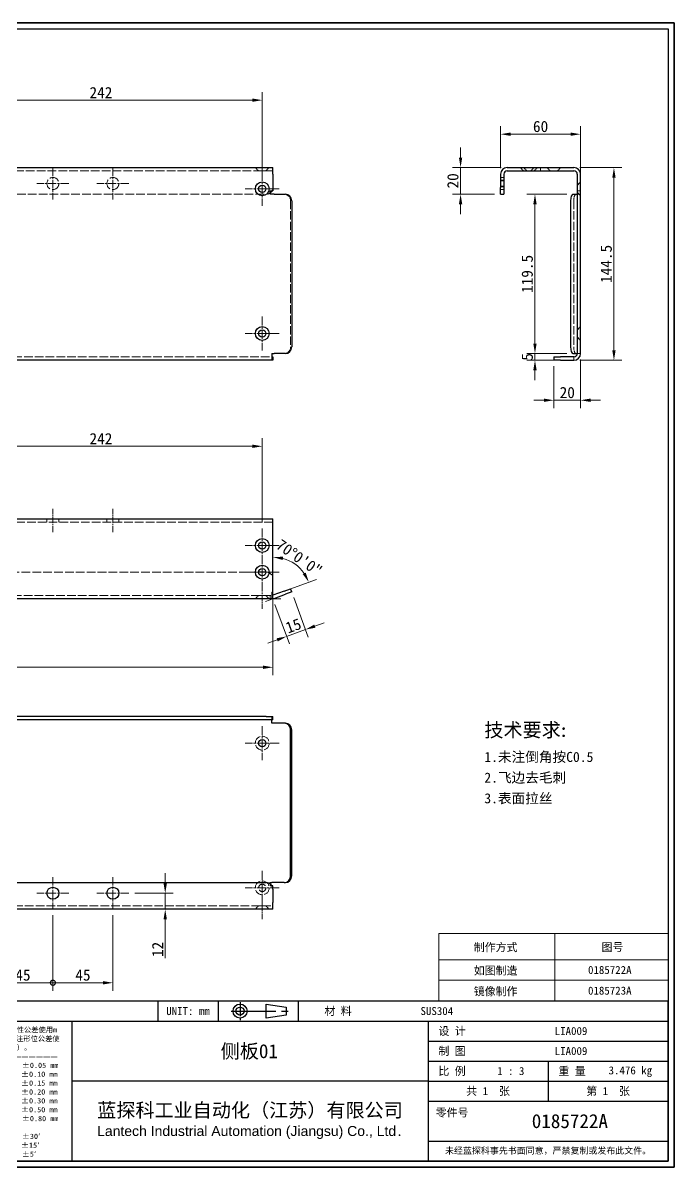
# Model space of a CAD drawing. Header units: millimetres. Extents: x 18 to 1244, y 16 to 875.
# Drawn here: x 755 to 1244, y 16 to 875 of the extents above; entities that cross this region are included whole.
import ezdxf
from ezdxf.enums import TextEntityAlignment as Align

# ---------------------------------------------------------------- set-up
doc = ezdxf.new("R2010")
doc.units = ezdxf.units.MM
doc.header["$LTSCALE"] = 3
doc.linetypes.add('CHAIN', pattern=[0.3543, 0.2362, -0.0295, 0.0591, -0.0295])
doc.linetypes.add('DASHED', pattern=[0.2067, 0.1654, -0.0413])
for name, color, linetype, lineweight in [('1', 7, 'Continuous', 18), ('可见 (ISO)', 7, 'Continuous', 25), ('图框 (ISO)', 7, 'Continuous', 35), ('标题 (ISO)', 7, 'Continuous', 25)]:
    doc.layers.add(name, color=color, linetype=linetype, lineweight=lineweight)
for name, color, linetype, lineweight, true_color in [('中心标记 (ISO)', 1, 'CHAIN', 18, 0xff0000), ('中心线 (ISO)', 1, 'CHAIN', 18, 0xff0000), ('尺寸 (ISO)', 7, 'Continuous', 18, 0x008000), ('符号 (ISO)', 7, 'Continuous', 18, 0x008000), ('隐藏 (ISO)', 5, 'DASHED', 18, 0x0000ff)]:
    doc.layers.add(name, color=color, linetype=linetype, lineweight=lineweight, true_color=true_color)
doc.styles.add('文本样式164', font='SimSun.ttf')
doc.styles.add('文本样式165', font='SimSun.ttf')
doc.styles.add('文本样式74', font='SimSun.ttf')
doc.styles.add('最新国标', font='simfang.ttf')
doc.styles.add('注释文本 (ISO)', font='simfang.ttf')
doc.dimstyles.new('默认 (GB)', dxfattribs={"dimscale": 3, "dimtxt": 2.8, "dimasz": 2.5, "dimexe": 2, "dimexo": 1.5, "dimgap": 0.5, "dimtad": 1, "dimtoh": 1, "dimdsep": 46, "dimtxsty": '最新国标', "dimcen": 0.09, "dimdle": 10, "dimclrd": 256, "dimclre": 256, "dimclrt": 256, "dimaunit": 1, "dimadec": 3, "dimazin": 2, "dimtfac": 0.535714, "dimtdec": 3, "dimtmove": 0, "dimatfit": 3, "dimfxl": 0, "dimtolj": 1, "dimlwd": -1, "dimlwe": -1, "dimarcsym": 0})

# ---------------------------------------------------------------- blocks, each defined once
blk = doc.blocks.new('图框 最新国标')
at = {"layer": '图框 (ISO)'}
for p, q in [((6, 291.5), (414.5, 291.5)), ((414.5, 291.5), (414.5, 5.5)), ((414.5, 5.5), (6, 5.5))]:
    blk.add_line(p, q, dxfattribs=at)
at = {"layer": '图框 (ISO)', "color": 7, "linetype": 'Continuous', "lineweight": 25}
for p, q in [((18, 290), (413, 290)), ((18, 290), (413, 290)), ((413, 290), (413, 7)), ((413, 290), (413, 7)), ((413, 7), (6, 7)), ((413, 7), (18, 7))]:
    blk.add_line(p, q, dxfattribs=at)
at = {"layer": '图框 (ISO)', "style": '文本样式74'}
blk.add_attdef('零件代号_001', (42.7, 287.25), '', height=2.5, rotation=180, dxfattribs=at)
blk = doc.blocks.new('标题栏 最新国标')
at = {"layer": '标题 (ISO)'}
for p, q in [((381.98, -183.84), (196.98, -183.84)), ((196.98, -183.84), (196.98, -223.84)), ((254.48, -183.84), (254.48, -188.84)), ((269.48, -183.84), (269.48, -188.84)), ((281.48, -188.09), (281.48, -184.59)), ((281.48, -184.59), (286.48, -185.34)), ((286.48, -185.34), (286.48, -187.34)), ((289.48, -183.84), (289.48, -188.84)), ((381.98, -223.84), (381.98, -183.84)), ((383.48, -183.84), (383.48, -225.34)), ((286.48, -187.34), (281.48, -188.09)), ((196.98, -188.84), (381.98, -188.84)), ((232.98, -188.84), (232.98, -223.84)), ((321.98, -188.84), (321.98, -223.84)), ((321.98, -193.84), (381.98, -193.84)), ((321.98, -198.84), (381.98, -198.84)), ((351.98, -198.84), (351.98, -208.84)), ((321.98, -203.84), (232.98, -203.84)), ((321.98, -203.84), (381.98, -203.84)), ((321.98, -208.84), (381.98, -208.84)), ((321.98, -218.84), (381.98, -218.84)), ((196.98, -223.84), (381.98, -223.84)), ((383.48, -225.34), (196.98, -225.34))]:
    blk.add_line(p, q, dxfattribs=at)
at = {"layer": '标题 (ISO)', "linetype": 'CHAIN', "ltscale": 5.000333}
blk.add_line((274.98, -184.09), (274.98, -188.59), dxfattribs=at)
at = {"layer": '标题 (ISO)', "linetype": 'CHAIN', "ltscale": 15.834605}
blk.add_line((272.73, -186.34), (286.98, -186.34), dxfattribs=at)
at = {"layer": '标题 (ISO)'}
for radius in [1.75, 1]:
    blk.add_circle((274.98, -186.34), radius, dxfattribs=at)
at = {"layer": '1', "style": '文本样式164'}
for s, p in [('UNIT: mm', (261.98, -186.34)), ('材 料', (299.48, -186.34)), ('设 计', (327.98, -191.34)), ('制 图', (327.98, -196.34)), ('比 例', (327.98, -201.34)), ('重 量', (357.98, -201.34)), ('共 1  张', (336.98, -206.34)), ('第 1  张', (366.98, -206.34))]:
    blk.add_text(s, height=2, dxfattribs=at).set_placement(p, align=Align.MIDDLE_CENTER)
at = {"layer": '标题 (ISO)', "style": '注释文本 (ISO)'}
for s, insert, char_height, attachment_point, line_spacing_factor in [('\\fSimSun|b0|i0;{\\H1.3000;      未注公差角度及线性公差使用m\\P}\\fSimSun|b0|i0;{\\H1.3000;（GB/T1804-2000），未注形位公差使\\P}\\fSimSun|b0|i0;{\\H1.3000;用K级（GB/T 1184-1996）。\\P}\\fSimSun|b0|i0;{\\H1.3000;—————————————————\\P}\\fSimSun|b0|i0;{\\H1.3000;             6以下    ±0.05 mm\\P}\\fSimSun|b0|i0;{\\H1.3000;     6 ～   30以下    ±0.10 mm\\P}\\fSimSun|b0|i0;{\\H1.3000;    30 ～  120以下    ±0.15 mm\\P}\\fSimSun|b0|i0;{\\H1.3000;   120 ～  400以下    ±0.20 mm\\P}\\fSimSun|b0|i0;{\\H1.3000;   400 ～ 1000以下    ±0.30 mm\\P}\\fSimSun|b0|i0;{\\H1.3000;  1000 ～ 2000以下    ±0.50 mm\\P}\\fSimSun|b0|i0;{\\H1.3000;          2000以上    ±0.80 mm\\P}\\fSimSun|b0|i0;{\\H1.3000;\\P}\\fSimSun|b0|i0;{\\H1.3000;           300以下    ±30′\\P}\\fSimSun|b0|i0;{\\H1.3000;   300 ～ 1000以下    ±15′\\P}\\fSimSun|b0|i0;{\\H1.3000;          1000以上    ±5′}', (198.48, -206.63), 1.3, 4, 1.023913), ('{\\fMicrosoft YaHei|b0|i0|c134|p34;\\H1.75x;蓝探科工业自动化（江苏）有限公司\\P\\fArial|b0|i0|c0|p34;\\H0.71429x;Lantech Industrial Automation (Jiangsu) Co., Ltd\\fFangSong|b0|i0|c134|p49;.\\H1.15195x; }', (277.48, -213.84), 2, 5, 0.978695)]:
    blk.add_mtext(s, dxfattribs=dict(at, insert=insert, char_height=char_height, attachment_point=attachment_point, line_spacing_factor=line_spacing_factor))
at = {"layer": '标题 (ISO)', "attachment_point": 5, "style": '注释文本 (ISO)'}
for s, insert, char_height in [('\\fFangSong|b0|i0;零件号', (327.98, -211.84), 2), ('\\fSimSun|b0|i0;{\\H1.6000;未经蓝探科事先书面同意，严禁复制或发布此文件。}', (351.98, -221.34), 1.6)]:
    blk.add_mtext(s, dxfattribs=dict(at, insert=insert, char_height=char_height))
at = {"layer": '标题 (ISO)'}
for tag, p, height, style in [('材料_001', (320.09, -187.33), 2, '注释文本 (ISO)'), ('设计人_001', (353.64, -192.33), 2, '注释文本 (ISO)'), ('库存编号_001', (270.15, -198.11), 3.5, '文本样式165'), ('设计人_001', (353.64, -197.33), 2, '注释文本 (ISO)'), ('视图比例_001', (339.26, -202.33), 2, '注释文本 (ISO)'), ('质量\\P3;_001', (367.1, -202.16), 2, '注释文本 (ISO)'), ('零件代号_001', (347.9, -215.59), 3.5, '文本样式165')]:
    blk.add_attdef(tag, p, '', height=height, dxfattribs=dict(at, style=style))
blk = doc.blocks.new('_DotSmall')
at = {"color": 0, "linetype": 'ByBlock', "const_width": 0.5}
blk.add_lwpolyline([(-0.0625, 0, 1), (0.0625, 0, 1)], format="xyb", close=True, dxfattribs=at)
blk = doc.blocks.new('*D9')
at = {"layer": 'Defpoints', "color": 0, "transparency": 16777216}
for p in [(934.68, 816.54), (692.68, 762.74), (934.68, 762.74)]:
    blk.add_point(p, dxfattribs=at)
at = {"layer": '尺寸 (ISO)', "color": 116, "true_color": 0x00803f, "transparency": 16777216}
for p, q in [((692.68, 767.24), (692.68, 822.54)), ((692.68, 816.54), (927.18, 816.54)), ((934.68, 767.24), (934.68, 822.54))]:
    blk.add_line(p, q, dxfattribs=at)
blk.add_solid([(927.18, 817.79), (927.18, 815.29), (934.68, 816.54)], dxfattribs=at)
at = {"layer": '尺寸 (ISO)', "color": 116, "true_color": 0x00803f, "transparency": 16777216, "xscale": 7.5, "yscale": 7.5, "zscale": 7.5, "rotation": 180}
blk.add_blockref('_DotSmall', (692.68, 816.54), dxfattribs=at)
at = {"layer": '尺寸 (ISO)', "transparency": 16777216, "insert": (813.71, 822.24), "char_height": 8.4, "attachment_point": 5, "style": '最新国标'}
blk.add_mtext('\\A1;242', dxfattribs=at)
blk = doc.blocks.new('*D12')
at = {"layer": 'Defpoints', "color": 0, "transparency": 16777216}
for p in [(1083.38, 766.04), (1118.38, 766.04), (1113.38, 746.04)]:
    blk.add_point(p, dxfattribs=at)
at = {"layer": '尺寸 (ISO)', "color": 116, "true_color": 0x00803f, "transparency": 16777216}
for p, q in [((1083.38, 773.54), (1083.38, 781.04)), ((1113.88, 766.04), (1077.38, 766.04)), ((1083.38, 766.04), (1083.38, 758.54)), ((1083.38, 753.54), (1083.38, 758.54)), ((1083.38, 746.04), (1083.38, 753.54)), ((1108.88, 746.04), (1077.38, 746.04)), ((1083.38, 738.54), (1083.38, 731.04))]:
    blk.add_line(p, q, dxfattribs=at)
for points in [[(1082.13, 773.54), (1084.63, 773.54), (1083.38, 766.04)], [(1082.13, 738.54), (1084.63, 738.54), (1083.38, 746.04)]]:
    blk.add_solid(points, dxfattribs=at)
at = {"layer": '尺寸 (ISO)', "transparency": 16777216, "insert": (1077.63, 756.04), "char_height": 8.4, "attachment_point": 5, "rotation": 90, "style": '最新国标'}
blk.add_mtext('\\A1;20', dxfattribs=at)
blk = doc.blocks.new('*D13')
at = {"layer": 'Defpoints', "color": 0, "transparency": 16777216}
for p in [(1173.38, 791.04), (1113.38, 761.04), (1173.38, 755.24)]:
    blk.add_point(p, dxfattribs=at)
at = {"layer": '尺寸 (ISO)', "color": 116, "true_color": 0x00803f, "transparency": 16777216}
for p, q in [((1113.38, 765.54), (1113.38, 797.04)), ((1120.88, 791.04), (1165.88, 791.04)), ((1173.38, 759.74), (1173.38, 797.04))]:
    blk.add_line(p, q, dxfattribs=at)
for points in [[(1120.88, 792.29), (1120.88, 789.79), (1113.38, 791.04)], [(1165.88, 792.29), (1165.88, 789.79), (1173.38, 791.04)]]:
    blk.add_solid(points, dxfattribs=at)
at = {"layer": '尺寸 (ISO)', "transparency": 16777216, "insert": (1143.38, 796.79), "char_height": 8.4, "attachment_point": 5, "style": '最新国标'}
blk.add_mtext('\\A1;60', dxfattribs=at)
blk = doc.blocks.new('*D14')
at = {"layer": 'Defpoints', "color": 0, "transparency": 16777216}
for p in [(1168.38, 766.04), (1168.38, 621.54), (1198.38, 621.54)]:
    blk.add_point(p, dxfattribs=at)
at = {"layer": '尺寸 (ISO)', "color": 116, "true_color": 0x00803f, "transparency": 16777216}
for p, q in [((1172.88, 766.04), (1204.38, 766.04)), ((1198.38, 758.54), (1198.38, 629.04)), ((1172.88, 621.54), (1204.38, 621.54))]:
    blk.add_line(p, q, dxfattribs=at)
for points in [[(1197.13, 758.54), (1199.63, 758.54), (1198.38, 766.04)], [(1197.13, 629.04), (1199.63, 629.04), (1198.38, 621.54)]]:
    blk.add_solid(points, dxfattribs=at)
at = {"layer": '尺寸 (ISO)', "transparency": 16777216, "insert": (1192.61, 693.79), "char_height": 8.4, "attachment_point": 5, "rotation": 90, "style": '最新国标'}
blk.add_mtext('\\A1;144.5', dxfattribs=at)
blk = doc.blocks.new('*D15')
at = {"layer": 'Defpoints', "color": 0, "transparency": 16777216}
for p in [(1173.38, 626.54), (1153.38, 621.54), (1173.38, 591.54)]:
    blk.add_point(p, dxfattribs=at)
at = {"layer": '尺寸 (ISO)', "color": 116, "true_color": 0x00803f, "transparency": 16777216}
for p, q in [((1173.38, 622.04), (1173.38, 585.54)), ((1153.38, 617.04), (1153.38, 585.54)), ((1145.88, 591.54), (1138.38, 591.54)), ((1153.38, 591.54), (1160.88, 591.54)), ((1160.88, 591.54), (1165.88, 591.54)), ((1173.38, 591.54), (1165.88, 591.54)), ((1180.88, 591.54), (1188.38, 591.54))]:
    blk.add_line(p, q, dxfattribs=at)
for points in [[(1145.88, 592.79), (1145.88, 590.29), (1153.38, 591.54)], [(1180.88, 592.79), (1180.88, 590.29), (1173.38, 591.54)]]:
    blk.add_solid(points, dxfattribs=at)
at = {"layer": '尺寸 (ISO)', "transparency": 16777216, "insert": (1163.38, 597.29), "char_height": 8.4, "attachment_point": 5, "style": '最新国标'}
blk.add_mtext('\\A1;20', dxfattribs=at)
blk = doc.blocks.new('*D16')
at = {"layer": 'Defpoints', "color": 0, "transparency": 16777216}
for p in [(1167.61, 746.04), (1139.17, 626.54), (1167.61, 626.54)]:
    blk.add_point(p, dxfattribs=at)
at = {"layer": '尺寸 (ISO)', "color": 116, "true_color": 0x00803f, "transparency": 16777216}
for p, q in [((1163.11, 746.04), (1133.17, 746.04)), ((1139.17, 738.54), (1139.17, 634.04)), ((1163.11, 626.54), (1133.17, 626.54))]:
    blk.add_line(p, q, dxfattribs=at)
for points in [[(1137.92, 738.54), (1140.42, 738.54), (1139.17, 746.04)], [(1137.92, 634.04), (1140.42, 634.04), (1139.17, 626.54)]]:
    blk.add_solid(points, dxfattribs=at)
at = {"layer": '尺寸 (ISO)', "transparency": 16777216, "insert": (1133.4, 686.29), "char_height": 8.4, "attachment_point": 5, "rotation": 90, "style": '最新国标'}
blk.add_mtext('\\A1;119.5', dxfattribs=at)
blk = doc.blocks.new('*D17')
at = {"layer": 'Defpoints', "color": 0, "transparency": 16777216}
for p in [(1167.61, 626.54), (1139.17, 621.54), (1158.38, 621.54)]:
    blk.add_point(p, dxfattribs=at)
at = {"layer": '尺寸 (ISO)', "color": 116, "true_color": 0x00803f, "transparency": 16777216}
for p, q in [((1139.17, 634.04), (1139.17, 641.54)), ((1163.11, 626.54), (1133.17, 626.54)), ((1139.17, 626.54), (1139.17, 621.54)), ((1153.88, 621.54), (1133.17, 621.54)), ((1139.17, 614.04), (1139.17, 606.54))]:
    blk.add_line(p, q, dxfattribs=at)
for points in [[(1137.92, 634.04), (1140.42, 634.04), (1139.17, 626.54)], [(1137.92, 614.04), (1140.42, 614.04), (1139.17, 621.54)]]:
    blk.add_solid(points, dxfattribs=at)
at = {"layer": '尺寸 (ISO)', "transparency": 16777216, "insert": (1133.42, 624.04), "char_height": 8.4, "attachment_point": 5, "rotation": 90, "style": '最新国标'}
blk.add_mtext('\\A1;5', dxfattribs=at)
blk = doc.blocks.new('*D18')
at = {"layer": 'Defpoints', "color": 0, "transparency": 16777216}
for p in [(963.52, 464.95), (942.68, 449.79), (951.23, 448.4), (942.68, 445.29)]:
    blk.add_point(p, dxfattribs=at)
at = {"layer": '尺寸 (ISO)', "color": 116, "true_color": 0x00803f, "transparency": 16777216}
blk.add_line((955.45, 449.94), (975.24, 457.14), dxfattribs=at)
blk.add_arc((942.68, 445.29), 28.65, 35.04317, 74.95683, dxfattribs=at)
for points in [[(949.96, 471.72), (950.28, 474.2), (942.68, 473.94)], [(967.25, 462.32), (965.03, 461.16), (969.6, 455.09)]]:
    blk.add_solid(points, dxfattribs=at)
at = {"layer": '尺寸 (ISO)', "transparency": 16777216, "insert": (962.41, 473.47), "char_height": 8.4, "attachment_point": 5, "rotation": 325, "style": '最新国标'}
blk.add_mtext('\\A1;70°0\'0"', dxfattribs=at)
blk = doc.blocks.new('*D19')
at = {"layer": 'Defpoints', "color": 0, "transparency": 16777216}
for p in [(956.78, 447.76), (942.68, 442.63), (967.04, 419.57)]:
    blk.add_point(p, dxfattribs=at)
at = {"layer": '尺寸 (ISO)', "color": 116, "true_color": 0x00803f, "transparency": 16777216}
for p, q in [((944.22, 438.4), (955, 408.8)), ((958.32, 443.53), (969.09, 413.93)), ((974.09, 422.14), (981.13, 424.7)), ((945.9, 411.88), (938.85, 409.31)), ((952.94, 414.44), (967.04, 419.57))]:
    blk.add_line(p, q, dxfattribs=at)
for points in [[(973.66, 423.31), (974.51, 420.96), (967.04, 419.57)], [(945.47, 413.05), (946.32, 410.7), (952.94, 414.44)]]:
    blk.add_solid(points, dxfattribs=at)
at = {"layer": '尺寸 (ISO)', "transparency": 16777216, "insert": (958.03, 422.41), "char_height": 8.4, "attachment_point": 5, "rotation": 20, "style": '最新国标'}
blk.add_mtext('\\A1;15', dxfattribs=at)
blk = doc.blocks.new('*D31')
at = {"layer": 'Defpoints', "color": 0, "transparency": 16777216}
for p in [(934.68, 557.03), (692.68, 495.33), (934.68, 495.33)]:
    blk.add_point(p, dxfattribs=at)
at = {"layer": '尺寸 (ISO)', "color": 116, "true_color": 0x00803f, "transparency": 16777216}
for p, q in [((692.68, 499.83), (692.68, 563.03)), ((934.68, 499.83), (934.68, 563.03)), ((692.68, 557.03), (927.18, 557.03))]:
    blk.add_line(p, q, dxfattribs=at)
blk.add_solid([(927.18, 558.28), (927.18, 555.78), (934.68, 557.03)], dxfattribs=at)
at = {"layer": '尺寸 (ISO)', "color": 116, "true_color": 0x00803f, "transparency": 16777216, "xscale": 7.5, "yscale": 7.5, "zscale": 7.5, "rotation": 180}
blk.add_blockref('_DotSmall', (692.68, 557.03), dxfattribs=at)
at = {"layer": '尺寸 (ISO)', "transparency": 16777216, "insert": (813.71, 562.73), "char_height": 8.4, "attachment_point": 5, "style": '最新国标'}
blk.add_mtext('\\A1;242', dxfattribs=at)
blk = doc.blocks.new('*D38')
at = {"layer": 'Defpoints', "color": 0, "transparency": 16777216}
for p in [(732.68, 209.89), (777.68, 209.89), (777.68, 154.73)]:
    blk.add_point(p, dxfattribs=at)
at = {"layer": '尺寸 (ISO)', "color": 116, "true_color": 0x00803f, "transparency": 16777216}
for p, q in [((732.68, 205.39), (732.68, 148.73)), ((777.68, 205.39), (777.68, 148.73)), ((732.68, 154.73), (777.68, 154.73))]:
    blk.add_line(p, q, dxfattribs=at)
at = {"layer": '尺寸 (ISO)', "color": 116, "true_color": 0x00803f, "transparency": 16777216, "xscale": 7.5, "yscale": 7.5, "zscale": 7.5, "rotation": 180}
blk.add_blockref('_DotSmall', (732.68, 154.73), dxfattribs=at)
at = {"layer": '尺寸 (ISO)', "color": 116, "true_color": 0x00803f, "transparency": 16777216, "xscale": 7.5, "yscale": 7.5, "zscale": 7.5}
blk.add_blockref('_DotSmall', (777.68, 154.73), dxfattribs=at)
at = {"layer": '尺寸 (ISO)', "transparency": 16777216, "insert": (755.21, 160.48), "char_height": 8.4, "attachment_point": 5, "style": '最新国标'}
blk.add_mtext('\\A1;45', dxfattribs=at)
blk = doc.blocks.new('*D39')
at = {"layer": 'Defpoints', "color": 0, "transparency": 16777216}
for p in [(777.68, 209.89), (822.68, 209.89), (822.68, 154.73)]:
    blk.add_point(p, dxfattribs=at)
at = {"layer": '尺寸 (ISO)', "color": 116, "true_color": 0x00803f, "transparency": 16777216}
for p, q in [((777.68, 205.39), (777.68, 148.73)), ((822.68, 205.39), (822.68, 148.73)), ((777.68, 154.73), (815.18, 154.73))]:
    blk.add_line(p, q, dxfattribs=at)
blk.add_solid([(815.18, 155.98), (815.18, 153.48), (822.68, 154.73)], dxfattribs=at)
at = {"layer": '尺寸 (ISO)', "color": 116, "true_color": 0x00803f, "transparency": 16777216, "xscale": 7.5, "yscale": 7.5, "zscale": 7.5, "rotation": 180}
blk.add_blockref('_DotSmall', (777.68, 154.73), dxfattribs=at)
at = {"layer": '尺寸 (ISO)', "transparency": 16777216, "insert": (800.21, 160.48), "char_height": 8.4, "attachment_point": 5, "style": '最新国标'}
blk.add_mtext('\\A1;45', dxfattribs=at)
blk = doc.blocks.new('*D40')
at = {"layer": 'Defpoints', "color": 0, "transparency": 16777216}
for p in [(174.68, 447.63), (942.68, 447.63), (942.68, 391.29)]:
    blk.add_point(p, dxfattribs=at)
at = {"layer": '尺寸 (ISO)', "color": 116, "true_color": 0x00803f, "transparency": 16777216}
for p, q in [((174.68, 443.13), (174.68, 385.29)), ((942.68, 443.13), (942.68, 385.29)), ((182.18, 391.29), (935.18, 391.29))]:
    blk.add_line(p, q, dxfattribs=at)
for points in [[(182.18, 392.54), (182.18, 390.04), (174.68, 391.29)], [(935.18, 392.54), (935.18, 390.04), (942.68, 391.29)]]:
    blk.add_solid(points, dxfattribs=at)
at = {"layer": '尺寸 (ISO)', "transparency": 16777216, "insert": (558.68, 397.04), "char_height": 8.4, "attachment_point": 5, "style": '最新国标'}
blk.add_mtext('\\A1;768', dxfattribs=at)
blk = doc.blocks.new('*D42')
at = {"layer": 'Defpoints', "color": 0, "transparency": 16777216}
for p in [(834.68, 221.89), (861.91, 209.89), (875.16, 209.89)]:
    blk.add_point(p, dxfattribs=at)
at = {"layer": '尺寸 (ISO)', "color": 116, "true_color": 0x00803f, "transparency": 16777216}
for p, q in [((861.91, 229.39), (861.91, 236.89)), ((839.18, 221.89), (867.91, 221.89)), ((861.91, 221.89), (861.91, 209.89)), ((861.91, 202.39), (861.91, 173.16))]:
    blk.add_line(p, q, dxfattribs=at)
for points in [[(860.66, 229.39), (863.16, 229.39), (861.91, 221.89)], [(860.66, 202.39), (863.16, 202.39), (861.91, 209.89)]]:
    blk.add_solid(points, dxfattribs=at)
at = {"layer": '尺寸 (ISO)', "transparency": 16777216, "insert": (856.21, 179.73), "char_height": 8.4, "attachment_point": 5, "rotation": 90, "style": '最新国标'}
blk.add_mtext('\\A1;12', dxfattribs=at)
blk = doc.blocks.new('表格1')
at = {"layer": '符号 (ISO)'}
for p, q in [((355.72, 63.89), (413, 63.89)), ((355.72, 63.89), (355.72, 57.35)), ((384.65, 63.89), (384.65, 57.35)), ((413, 63.89), (413, 57.35)), ((355.72, 57.35), (413, 57.35)), ((355.72, 57.35), (355.72, 47)), ((384.65, 57.35), (384.65, 47)), ((413, 57.35), (413, 47)), ((355.72, 52.23), (413, 52.23)), ((355.72, 47), (413, 47))]:
    blk.add_line(p, q, dxfattribs=at)
at = {"layer": '符号 (ISO)', "char_height": 2, "attachment_point": 7, "style": '注释文本 (ISO)'}
for s, insert in [('制作方式', (364.43, 59.21)), ('图号', (396.37, 59.27)), ('如图制造', (364.44, 53.39)), ('0185722A', (392.98, 53.75)), ('镜像制作', (364.43, 48.2)), ('0185723A', (392.98, 48.58))]:
    blk.add_mtext(s, dxfattribs=dict(at, insert=insert))

msp = doc.modelspace()

# ---------------------------------------------------------------- linework, layer by layer
at = {"layer": '中心标记 (ISO)', "ltscale": 8.88956}
for p, q in [((777.683, 766.041), (777.683, 742.041)), ((822.683, 766.041), (822.683, 742.041)), ((789.683, 754.041), (765.683, 754.041)), ((834.683, 754.041), (810.683, 754.041)), ((777.683, 233.893), (777.683, 209.893)), ((822.683, 233.893), (822.683, 209.893)), ((789.683, 221.893), (765.683, 221.893)), ((834.683, 221.893), (810.683, 221.893))]:
    msp.add_line(p, q, dxfattribs=at)
at = {"layer": '中心标记 (ISO)', "ltscale": 9.408123}
for p, q in [((934.683, 762.741), (934.683, 737.341)), ((947.383, 750.041), (921.983, 750.041)), ((934.683, 654.241), (934.683, 628.841)), ((947.383, 641.541), (921.983, 641.541)), ((934.683, 495.332), (934.683, 469.932)), ((947.383, 482.632), (921.983, 482.632)), ((934.683, 475.332), (934.683, 449.932)), ((947.383, 462.632), (921.983, 462.632)), ((934.683, 347.093), (934.683, 321.693)), ((947.383, 334.393), (921.983, 334.393)), ((934.683, 238.593), (934.683, 213.193)), ((947.383, 225.893), (921.983, 225.893))]:
    msp.add_line(p, q, dxfattribs=at)
at = {"layer": '中心线 (ISO)', "ltscale": 6.481943}
for p, q in [((934.683, 756.041), (934.683, 773.541)), ((777.683, 492.632), (777.683, 510.132)), ((822.683, 492.632), (822.683, 510.132)), ((934.683, 452.632), (934.683, 435.132)), ((934.683, 219.893), (934.683, 202.393))]:
    msp.add_line(p, q, dxfattribs=at)
at = {"layer": '可见 (ISO)'}
for p, q in [((682.683, 766.041), (942.683, 766.041)), ((942.683, 761.041), (942.683, 766.041)), ((1118.381, 766.041), (1168.381, 766.041)), ((942.683, 761.041), (942.683, 748.541)), ((1113.381, 761.041), (1113.381, 751.041)), ((1115.881, 761.041), (1115.881, 751.041)), ((1118.381, 763.541), (1168.381, 763.541)), ((1170.881, 761.041), (1170.881, 626.541)), ((1173.381, 626.541), (1173.381, 761.041)), ((940.552, 748.541), (942.683, 748.541)), ((940.552, 746.041), (940.552, 748.541)), ((1113.381, 746.041), (1113.381, 751.041)), ((1115.881, 751.041), (1115.881, 746.041)), ((941.802, 746.041), (940.552, 746.041)), ((943.512, 746.041), (941.802, 746.041)), ((943.512, 746.041), (952.08, 746.041)), ((956.779, 741.041), (956.779, 631.541)), ((1113.381, 746.041), (1115.881, 746.041)), ((1165.902, 741.041), (1165.902, 631.541)), ((1167.612, 746.041), (1170.73, 746.041)), ((1170.73, 746.041), (1170.881, 746.041)), ((941.802, 626.541), (943.512, 626.541)), ((941.802, 626.541), (941.802, 621.541)), ((952.08, 626.541), (943.512, 626.541)), ((1167.612, 626.541), (1170.73, 626.541)), ((1170.73, 626.541), (1170.881, 626.541)), ((941.802, 621.541), (174.683, 621.541)), ((941.802, 624.041), (942.683, 624.041)), ((942.683, 621.541), (941.802, 621.541)), ((942.683, 624.041), (942.683, 621.541)), ((1153.381, 624.041), (1158.381, 624.041)), ((1153.381, 624.041), (1153.381, 621.541)), ((1158.381, 621.541), (1153.381, 621.541)), ((1168.381, 624.041), (1158.381, 624.041)), ((1158.381, 621.541), (1168.381, 621.541)), ((174.683, 502.632), (942.683, 502.632)), ((942.683, 497.632), (942.683, 502.632)), ((942.683, 447.632), (942.683, 497.632)), ((937.433, 462.632), (931.933, 462.632)), ((951.225, 448.401), (942.683, 445.292)), ((942.683, 442.632), (942.683, 447.632)), ((951.225, 448.401), (955.924, 450.111)), ((956.779, 447.762), (952.08, 446.052)), ((956.779, 447.762), (955.924, 450.111)), ((942.683, 442.632), (682.683, 442.632)), ((943.512, 442.933), (952.08, 446.052)), ((937.683, 354.393), (179.683, 354.393)), ((937.683, 351.893), (179.683, 351.893)), ((937.683, 354.393), (942.683, 354.393)), ((942.683, 351.893), (937.683, 351.893)), ((941.802, 349.393), (941.802, 351.893)), ((942.683, 351.893), (942.683, 354.393)), ((942.657, 349.393), (941.802, 349.393)), ((951.225, 349.393), (942.657, 349.393)), ((952.08, 349.393), (951.225, 349.393)), ((955.924, 234.893), (955.924, 344.393)), ((956.779, 234.893), (956.779, 344.393)), ((179.683, 229.893), (937.683, 229.893)), ((940.552, 229.893), (941.802, 229.893)), ((940.552, 228.988), (940.552, 229.893)), ((942.657, 229.893), (941.802, 229.893)), ((942.683, 227.393), (942.013, 227.393)), ((951.225, 229.893), (942.657, 229.893)), ((942.683, 224.893), (942.683, 227.393)), ((942.683, 224.893), (942.683, 214.893)), ((951.225, 229.893), (952.08, 229.893)), ((942.683, 209.893), (942.683, 214.893)), ((942.683, 209.893), (174.683, 209.893))]:
    msp.add_line(p, q, dxfattribs=at)
for centre, radius in [((934.683, 750.041), 5.2), ((934.683, 750.041), 2.75), ((934.683, 641.541), 5.2), ((934.683, 641.541), 2.75), ((934.683, 482.632), 5.2), ((934.683, 482.632), 2.75), ((934.683, 462.632), 5.2), ((934.683, 462.632), 2.75), ((934.683, 334.393), 2.75), ((777.683, 221.893), 4.5), ((822.683, 221.893), 4.5)]:
    msp.add_circle(centre, radius, dxfattribs=at)
for centre, radius, start, end in [((1118.381, 761.041), 5, 90, 180), ((1168.381, 761.041), 5, 0, 90), ((1118.381, 761.041), 2.5, 90, 180), ((1168.381, 761.041), 2.5, 0, 90), ((937.683, 751.041), 5, 305.006756, 330), ((1168.381, 626.541), 5, 270, 0), ((1168.381, 626.541), 2.5, 270, 0), ((941.802, 447.632), 5, 280.155889, 290), ((937.683, 224.893), 5, 0, 90)]:
    msp.add_arc(centre, radius, start, end, dxfattribs=at)
for centre, major_axis, ratio, start_param, end_param in [((952.08, 741.041), (0, 5), 0.9396926, 4.712389, 6.2831853), ((1167.612, 741.041), (0, 5), 0.3420201, 0, 1.5707963), ((952.08, 631.541), (0, -5), 0.9396926, 0, 1.5707963), ((1167.612, 631.541), (0, -5), 0.3420201, 4.712389, 6.2831853), ((951.225, 344.393), (0, 5), 0.9396926, 4.712389, 6.2831853), ((952.08, 344.393), (0, 5), 0.9396926, 4.712389, 6.2831853), ((951.225, 234.893), (0, -5), 0.9396926, 0, 1.5707963), ((952.08, 234.893), (0, -5), 0.9396926, 0, 1.5707963)]:
    msp.add_ellipse(centre, major_axis=major_axis, ratio=ratio, start_param=start_param, end_param=end_param, dxfattribs=at)
at = {"layer": '尺寸 (ISO)'}
for q in [(937.045, 440.58), (948.683, 442.632)]:
    msp.add_line((942.683, 442.632), q, dxfattribs=at)
at = {"layer": '隐藏 (ISO)', "ltscale": 2.199712}
for p, q in [((931.933, 763.591), (929.483, 766.041)), ((937.433, 763.591), (939.883, 766.041)), ((1130.631, 763.591), (1128.181, 766.041)), ((1133.131, 763.591), (1130.681, 766.041)), ((1136.131, 763.591), (1138.581, 766.041)), ((1138.631, 763.591), (1141.081, 766.041)), ((1150.631, 763.591), (1148.181, 766.041)), ((1156.131, 763.591), (1158.581, 766.041)), ((1170.931, 752.791), (1173.381, 755.241)), ((1170.931, 747.291), (1173.381, 744.841)), ((1170.931, 644.291), (1173.381, 646.741)), ((1170.931, 638.791), (1173.381, 636.341)), ((931.933, 445.082), (929.483, 442.632)), ((937.433, 445.082), (939.883, 442.632)), ((931.933, 212.343), (929.483, 209.893)), ((937.433, 212.343), (939.883, 209.893))]:
    msp.add_line(p, q, dxfattribs=at)
at = {"layer": '隐藏 (ISO)', "ltscale": 1.587147}
for p, q in [((1143.381, 763.541), (1143.381, 766.041)), ((1115.881, 758.541), (1113.381, 758.541)), ((1115.881, 756.541), (1113.381, 756.541)), ((1115.881, 756.108), (1113.381, 756.108)), ((1115.881, 751.974), (1113.381, 751.974)), ((1113.381, 751.541), (1115.881, 751.541)), ((1115.881, 749.541), (1113.381, 749.541)), ((1170.881, 748.541), (1173.381, 748.541)), ((1173.381, 746.041), (1170.881, 746.041)), ((1170.881, 626.541), (1173.381, 626.541)), ((1168.381, 621.541), (1168.381, 624.041)), ((773.183, 500.132), (773.183, 502.632)), ((782.183, 500.132), (782.183, 502.632)), ((818.183, 500.132), (818.183, 502.632)), ((827.183, 500.132), (827.183, 502.632)), ((940.552, 445.132), (940.552, 442.632)), ((941.802, 445.132), (941.802, 442.632)), ((941.802, 354.393), (941.802, 351.893))]:
    msp.add_line(p, q, dxfattribs=at)
at = {"layer": '隐藏 (ISO)', "ltscale": 13.102725}
for p, q in [((942.683, 763.541), (682.683, 763.541)), ((677.683, 746.041), (937.683, 746.041)), ((682.683, 445.132), (942.683, 445.132))]:
    msp.add_line(p, q, dxfattribs=at)
at = {"layer": '隐藏 (ISO)', "ltscale": 5.485033}
for p, q in [((937.433, 763.591), (931.933, 763.591)), ((1136.131, 763.591), (1130.631, 763.591)), ((1156.131, 763.591), (1150.631, 763.591)), ((1170.931, 747.291), (1170.931, 752.791)), ((1170.931, 638.791), (1170.931, 644.291)), ((931.933, 445.082), (937.433, 445.082)), ((931.933, 212.343), (937.433, 212.343))]:
    msp.add_line(p, q, dxfattribs=at)
at = {"layer": '隐藏 (ISO)', "ltscale": 0.031645}
for p, q in [((931.933, 763.541), (931.933, 763.591)), ((937.433, 763.541), (937.433, 763.591)), ((1130.631, 763.541), (1130.631, 763.591)), ((1133.131, 763.541), (1133.131, 763.591)), ((1136.131, 763.541), (1136.131, 763.591)), ((1138.631, 763.541), (1138.631, 763.591)), ((1150.631, 763.541), (1150.631, 763.591)), ((1156.131, 763.541), (1156.131, 763.591)), ((1170.881, 752.791), (1170.931, 752.791)), ((1170.881, 747.291), (1170.931, 747.291)), ((1170.881, 644.291), (1170.931, 644.291)), ((1170.881, 638.791), (1170.931, 638.791)), ((931.933, 445.132), (931.933, 445.082)), ((937.433, 445.132), (937.433, 445.082)), ((931.933, 212.393), (931.933, 212.343)), ((937.433, 212.393), (937.433, 212.343))]:
    msp.add_line(p, q, dxfattribs=at)
at = {"layer": '隐藏 (ISO)', "ltscale": 2.583522}
msp.add_line((1138.631, 763.591), (1136.131, 763.591), dxfattribs=at)
at = {"layer": '隐藏 (ISO)', "ltscale": 12.613173}
for p, q in [((955.924, 741.041), (955.924, 631.541)), ((1168.251, 741.041), (1168.251, 631.541))]:
    msp.add_line(p, q, dxfattribs=at)
at = {"layer": '隐藏 (ISO)', "ltscale": 13.02198}
msp.add_line((174.683, 624.041), (941.802, 624.041), dxfattribs=at)
at = {"layer": '隐藏 (ISO)', "ltscale": 13.036946}
for p, q in [((942.683, 500.132), (174.683, 500.132)), ((174.683, 212.393), (942.683, 212.393))]:
    msp.add_line(p, q, dxfattribs=at)
at = {"layer": '隐藏 (ISO)', "ltscale": 13.151382}
msp.add_line((931.933, 462.632), (695.433, 462.632), dxfattribs=at)
at = {"layer": '隐藏 (ISO)', "ltscale": 0.158625}
msp.add_line((937.683, 462.632), (937.433, 462.632), dxfattribs=at)
at = {"layer": '隐藏 (ISO)', "ltscale": 0.559649}
msp.add_line((941.802, 447.632), (942.683, 447.632), dxfattribs=at)
at = {"layer": '隐藏 (ISO)', "ltscale": 2.493142}
msp.add_line((941.802, 445.132), (941.802, 447.632), dxfattribs=at)
at = {"layer": '隐藏 (ISO)', "ltscale": 0.017862}
msp.add_line((942.683, 445.292), (942.657, 445.283), dxfattribs=at)
at = {"layer": '隐藏 (ISO)', "ltscale": 1.012832}
msp.add_line((940.552, 227.393), (940.552, 228.988), dxfattribs=at)
at = {"layer": '隐藏 (ISO)', "ltscale": 0.927971}
msp.add_line((942.013, 227.393), (940.552, 227.393), dxfattribs=at)
at = {"layer": '隐藏 (ISO)', "ltscale": 15.198803}
for centre in [(777.683, 754.041), (822.683, 754.041)]:
    msp.add_circle(centre, 4.5, dxfattribs=at)
at = {"layer": '隐藏 (ISO)', "ltscale": 13.172297}
for centre in [(934.683, 334.393), (934.683, 225.893)]:
    msp.add_circle(centre, 5.2, dxfattribs=at)
at = {"layer": '隐藏 (ISO)', "ltscale": 13.932237}
msp.add_circle((934.683, 225.893), 2.75, dxfattribs=at)
at = {"layer": '隐藏 (ISO)', "ltscale": 1.939463}
msp.add_arc((937.683, 751.041), 5, 270, 305.006756, dxfattribs=at)
at = {"layer": '隐藏 (ISO)', "ltscale": 1.662061}
msp.add_arc((937.683, 751.041), 5, 330, 0, dxfattribs=at)
at = {"layer": '隐藏 (ISO)', "ltscale": 4.986384}
msp.add_arc((937.683, 457.632), 5, 0, 90, dxfattribs=at)
at = {"layer": '隐藏 (ISO)', "ltscale": 0.553954}
msp.add_arc((941.802, 447.632), 2.5, 270, 290, dxfattribs=at)
at = {"layer": '隐藏 (ISO)', "ltscale": 0.562591}
msp.add_arc((941.802, 447.632), 5, 270, 280.155889, dxfattribs=at)
at = {"layer": '隐藏 (ISO)', "ltscale": 4.986384}
for centre, major_axis, ratio, start_param, end_param in [((951.225, 741.041), (0, 5), 0.9396926, 4.712389, 6.2831853), ((1169.961, 741.041), (0, 5), 0.3420201, 0, 1.5707963), ((951.225, 631.541), (0, -5), 0.9396926, 0, 1.5707963), ((1169.961, 631.541), (0, -5), 0.3420201, 4.712389, 6.2831853)]:
    msp.add_ellipse(centre, major_axis=major_axis, ratio=ratio, start_param=start_param, end_param=end_param, dxfattribs=at)

# ---------------------------------------------------------------- block references
at = {"xscale": 3, "yscale": 3, "zscale": 3}
for name in ['图框 最新国标', '表格1']:
    msp.add_blockref(name, (0, 0), dxfattribs=at)
ref = msp.add_blockref('标题栏 最新国标', (93.052, 692.533), dxfattribs=dict(xscale=3, yscale=3, zscale=3))
ref.add_attrib('零件代号_001', '0185722A', (1136.761, 45.75), dxfattribs={"layer": '标题 (ISO)', "height": 10.5, "style": '文本样式165'})
ref.add_attrib('库存编号_001', '侧板01', (903.503, 98.191), dxfattribs={"layer": '标题 (ISO)', "height": 10.5, "style": '文本样式165'})
ref.add_attrib('质量\\P3;_001', '3.476 kg', (1194.36, 86.049), dxfattribs={"layer": '标题 (ISO)', "height": 6, "style": '注释文本 (ISO)'})
ref.add_attrib('视图比例_001', '1 : 3', (1110.84, 85.551), dxfattribs={"layer": '标题 (ISO)', "height": 6, "style": '注释文本 (ISO)'})
ref.add_attrib('设计人_001', 'LIA009', (1153.971, 115.534), dxfattribs={"layer": '标题 (ISO)', "height": 6, "style": '注释文本 (ISO)'})
ref.add_attrib('设计人_001', 'LIA009', (1153.971, 100.534), dxfattribs={"layer": '标题 (ISO)', "height": 6, "style": '注释文本 (ISO)'})
ref.add_attrib('材料_001', 'SUS304', (1053.334, 130.534), dxfattribs={"layer": '标题 (ISO)', "height": 6, "style": '注释文本 (ISO)'})

# ---------------------------------------------------------------- texts
at = {"layer": '符号 (ISO)', "insert": (1101.197, 319.014), "char_height": 6, "width": 89.82456, "attachment_point": 4, "line_spacing_factor": 1.240703, "style": '注释文本 (ISO)'}
msp.add_mtext('{\\H1.75x;技术要求\\fCalibri|b0|i0|c0|p34;:\\fFangSong|b0|i0|c134|p49;\\P\\H0.71429x;1.未注倒角按C0.5\\P2.飞边去毛刺\\P3.表面拉丝}', dxfattribs=at)

# ---------------------------------------------------------------- dimensions: what is measured, and where the dimension line sits
at = {"layer": '尺寸 (ISO)', "color": 116, "true_color": 0x00803f}
for base, p1, p2, angle, override, picture, middle in [((934.683, 816.543), (692.683, 762.741), (934.683, 762.741), 180, {"dimgap": 0.5, "dimtoh": 0, "dimdec": 2, "dimblk1": 'DotSmall', "dimsah": 1, "dimdle": 0, "dimtol": 0, "dimlim": 0, "dimtp": 0, "dimtm": 0, "dimtdec": 3, "dimtofl": 0, "dimatfit": 1}, '*D9', (813.713, 816.543)), ((1173.381, 791.041), (1113.381, 761.041), (1173.381, 755.241), 180, {"dimgap": 0.5, "dimtoh": 0, "dimdec": 2, "dimtol": 0, "dimlim": 0, "dimtp": 0, "dimtm": 0, "dimtdec": 3, "dimtofl": 0, "dimatfit": 1}, '*D13', (1143.381, 791.041)), ((1083.381, 766.041), (1113.381, 746.041), (1118.381, 766.041), 270, {"dimgap": 0.5, "dimtoh": 0, "dimdec": 2, "dimtol": 0, "dimlim": 0, "dimtp": 0, "dimtm": 0, "dimtdec": 3, "dimtofl": 0}, '*D12', (1083.381, 756.041)), ((1198.381, 621.541), (1168.381, 766.041), (1168.381, 621.541), 270, {"dimgap": 0.5, "dimtoh": 0, "dimdec": 2, "dimtol": 0, "dimlim": 0, "dimtp": 0, "dimtm": 0, "dimtdec": 3, "dimtofl": 0, "dimatfit": 1}, '*D14', (1198.381, 693.791)), ((1139.171, 626.541), (1167.612, 746.041), (1167.612, 626.541), 270, {"dimgap": 0.5, "dimtoh": 0, "dimdec": 2, "dimtol": 0, "dimlim": 0, "dimtp": 0, "dimtm": 0, "dimtdec": 3, "dimtofl": 0, "dimatfit": 1}, '*D16', (1139.171, 686.291)), ((1139.171, 621.541), (1167.612, 626.541), (1158.381, 621.541), 270, {"dimgap": 0.5, "dimtoh": 0, "dimdec": 2, "dimtol": 0, "dimlim": 0, "dimtp": 0, "dimtm": 0, "dimtdec": 3, "dimtofl": 1, "dimatfit": 1}, '*D17', (1139.171, 624.041)), ((1173.381, 591.541), (1153.381, 621.541), (1173.381, 626.541), 180, {"dimgap": 0.5, "dimtoh": 0, "dimdec": 2, "dimtol": 0, "dimlim": 0, "dimtp": 0, "dimtm": 0, "dimtdec": 3, "dimtofl": 0}, '*D15', (1163.381, 591.541)), ((934.683, 557.03), (692.683, 495.332), (934.683, 495.332), 180, {"dimgap": 0.5, "dimtoh": 0, "dimdec": 2, "dimblk1": 'DotSmall', "dimsah": 1, "dimdle": 0, "dimtol": 0, "dimlim": 0, "dimtp": 0, "dimtm": 0, "dimtdec": 3, "dimtofl": 0, "dimatfit": 1}, '*D31', (813.713, 557.03)), ((942.683, 391.293), (174.683, 447.632), (942.683, 447.632), 180, {"dimgap": 0.5, "dimtoh": 0, "dimdec": 2, "dimtol": 0, "dimlim": 0, "dimtp": 0, "dimtm": 0, "dimtdec": 3, "dimtofl": 0, "dimatfit": 1}, '*D40', (558.683, 391.293)), ((967.039, 419.571), (942.683, 442.632), (956.779, 447.762), 20, {"dimgap": 0.5, "dimtoh": 0, "dimdec": 2, "dimtol": 0, "dimlim": 0, "dimtp": 0, "dimtm": 0, "dimtdec": 3, "dimtofl": 1, "dimatfit": 1}, '*D19', (959.992, 417.006)), ((861.908, 209.893), (834.683, 221.893), (875.161, 209.893), 90, {"dimgap": 0.5, "dimtoh": 0, "dimdec": 2, "dimse2": 1, "dimtol": 0, "dimlim": 0, "dimtp": 0, "dimtm": 0, "dimtdec": 3, "dimtofl": 1, "dimatfit": 1}, '*D42', (861.908, 179.726)), ((777.683, 154.729), (732.683, 209.893), (777.683, 209.893), 180, {"dimgap": 0.5, "dimtoh": 0, "dimdec": 2, "dimblk1": 'DotSmall', "dimblk2": 'DotSmall', "dimsah": 1, "dimdle": 0, "dimtol": 0, "dimlim": 0, "dimtp": 0, "dimtm": 0, "dimtdec": 3, "dimtofl": 0, "dimatfit": 1}, '*D38', (755.213, 154.729)), ((822.683, 154.729), (777.683, 209.893), (822.683, 209.893), 180, {"dimgap": 0.5, "dimtoh": 0, "dimdec": 2, "dimblk1": 'DotSmall', "dimsah": 1, "dimdle": 0, "dimtol": 0, "dimlim": 0, "dimtp": 0, "dimtm": 0, "dimtdec": 3, "dimtofl": 0, "dimatfit": 1}, '*D39', (800.213, 154.729))]:
    dim = msp.add_linear_dim(base=base, p1=p1, p2=p2, angle=angle, dimstyle='默认 (GB)', override=override, dxfattribs=at)
    dim.commit()
    dim.dimension.update_dxf_attribs({"geometry": picture, "text_midpoint": middle, "dimtype": 160})
dim = msp.add_angular_dim_3p(base=(963.521, 464.952), center=(942.683, 445.292), p1=(951.225, 448.401), p2=(942.683, 449.792), dimstyle='默认 (GB)', override={"dimgap": 0.5, "dimtoh": 0, "dimse2": 1, "dimtol": 0, "dimlim": 0, "dimtp": 0, "dimtm": 0, "dimtdec": 2}, dxfattribs=at)
dim.commit()
dim.dimension.update_dxf_attribs({"geometry": '*D18', "text_midpoint": (959.115, 468.759), "dimtype": 165})

doc.saveas('drawing.dxf')
